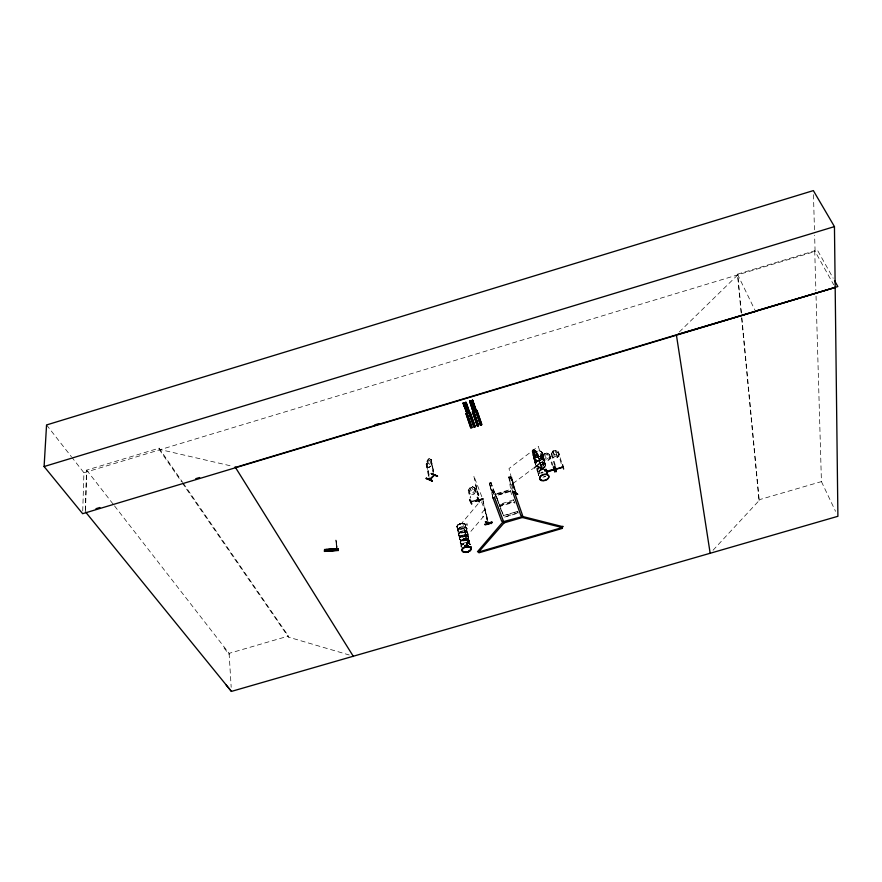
<?xml version="1.0" encoding="UTF-8"?>
<svg xmlns="http://www.w3.org/2000/svg" width="882" height="882" viewBox="0 0 882 882"><rect width="100%" height="100%" fill="white"/><g stroke="black" fill="none" stroke-linecap="round" stroke-linejoin="round"><path stroke-width="0.66" stroke-dasharray="4.41 3.31" d="M433.58 471.308L431.133 459.654L433.139 471.716M426.701 463.734L426.105 464.009L428.773 476.964M534.062 451.97L534.128 450.206M85.499 510.502L86.69 470.117L159.135 448.177L182.497 482.145M85.345 510.314L86.513 471.087M82.732 510.965L83.933 472.752L72.313 457.879M533.224 451.507L533.412 449.633M545.098 453.8L545.175 457.108L547.061 457.549L547.27 455.355L545.903 453.557L545.087 453.745M456.854 526.642L457.504 525.143M457.857 529.454L458.331 531.879M460.911 524.206L460.625 524.47M460.382 524.162L460.691 524.173M458.75 533.566L458.684 535.198M462.576 527.866L461.562 528.483M459.401 538.373C459.886 535.076 464.439 534.029 467.151 535.187M462.51 528.527L462.841 528.142M460.228 542.066L460.426 541.239M462.929 536.035L463.293 535.749M465.861 525.551L465.2 527.05M461.341 545.418L461.264 547.049M464.45 539.916L464.792 540.423M466.49 530.148L466.688 529.321A4.553 2.767 -12.6 0 0 460.04 527.734A4.553 2.767 -12.6 0 0 459.875 532.629A4.553 2.767 -12.6 0 0 466.677 529.343M465.001 540.038L464.362 539.795M465.233 539.674L464.219 539.861M467.813 538.759L468.452 537.094M468.287 538.009L468.254 536.311L468.463 537.237M469.125 541.89L469.323 541.085M532.838 454.539C533.72 450.834 540.126 449.092 542.143 452.631L541.735 451.926M533.886 458.177L534.128 457.317M536.565 452.113L536.929 451.529M537.094 451.97L536.763 451.54M535.043 462.3L535.297 461.44M538.152 456.777L538.494 455.95M538.218 456.578C536.069 456.402 541.449 457.956 542.232 453.502M537.215 469.996L537.469 469.136M426.811 466.611L428.972 467.548L430.637 466.005L431.717 462.014M538.395 474.185L538.648 473.336A4.84 3.054 -15.9 0 0 538.483 474.99L538.417 473.998M543.058 458.144L543.235 456.391M428.983 477.052L426.315 464.097L427.384 460.195L429.115 458.684L427.417 460.228M544.238 462.256L544.503 461.396M536.476 451.86L537.039 452.102M556.432 453.855L555.925 455.002L554.028 454.55L553.94 451.253L554.734 451.022L556.123 452.819M536.069 453.943L535.771 454.572L534.36 453.017M461.562 528.252L462.201 528.627M550.357 456.92L548.703 460.084L546.212 460.823L543.058 459.114L546.234 460.746M548.703 460.084L550.445 456.92L549.74 454.539L546.608 452.896L549.001 456.777L547.799 458.673L546.201 459.147L544.205 458.199L544.194 453.734L542.474 456.777L543.069 459.158M557.589 457.538L559.331 454.45L558.604 452.014L555.44 450.36L557.876 454.241L556.674 456.126L555.065 456.589L553.058 455.641L552.959 451.077L555.462 450.404L557.589 457.538L555.087 458.265L551.923 456.589L555.109 458.188L557.567 457.493L559.243 454.45M542.386 456.777L544.128 453.624L546.62 452.94L549.64 454.594M552.022 453.998L551.228 454.208L552.959 451.077M551.316 454.208L553.025 451.176L555.44 450.482M475.993 490.767L474.218 493.909L471.76 494.637L468.783 492.928M474.637 488.54L475.409 488.341L472.498 486.61L470.051 487.338L468.199 490.458M462.543 528.186L461.716 528.241M462.818 528.252L461.881 528.605M459.588 537.601L460.073 536.873M468.254 537.855L466.093 539.85L462.675 540.567M538.604 456.391L538.174 456.093M513.688 499.94L513.258 500.579L513.853 500.403M537.16 457.67C538.571 456.865 538.395 457.383 535.12 450.515L533.367 449.555L535.396 456.722L537.16 457.67L535.407 456.678L533.037 453.337M533.423 449.5L532.364 451.044C533.654 451.507 531.383 450.482 533.367 449.555M478.066 503.809L462.565 522.254L467.515 544.525M464.715 531.813L467.989 527.943L467.008 523.588L463.745 527.458L467.725 544.58M484.615 509.575L481.969 512.696L483.016 517.095M465.883 537.193L485.96 513.644M487.051 520.082L484.549 507.734L487.261 520.137M464.902 530.909L467.846 544.139M551.812 453.866L556.057 467.835M713.031 550.247L759.215 500.436L741.553 314.51M545.462 464.296L545.605 465.222A4.763 3.021 -15.9 0 0 541.217 462.697A4.73 3.01 -15.9 0 1 545.484 465.145A4.741 3.01 -15.9 0 0 541.173 462.554L544.448 463.061M679.305 331.996L737.782 274.864L741.42 313.143M533.632 452.863L534.437 452.113M458.243 524.448L457.515 525.132L461.418 523.202M537.8 456.336L538.02 456.016M461.639 528.142L462.587 528.109M538.494 456.667L538.384 455.983M540.622 455.917L541.427 455.178M465.2 527.083L463.535 528.296M433.47 474.218L430.934 459.566L431.651 462.036M426.315 464.164L426.8 463.491L429.699 477.934M460.062 536.851L461.76 535.617M467.901 538.858A4.509 2.712 -12.6 0 0 460.889 540.324A4.509 2.712 -12.6 0 0 463.469 544.04A4.52 2.723 -12.6 0 1 460.889 540.324A4.52 2.723 -12.6 0 1 467.901 538.858A4.509 2.712 -12.6 0 1 466.843 543.334A4.52 2.723 -12.6 0 0 467.901 538.858L466.126 540.005M541.327 466.247L537.248 453.337L540.666 466.148M539.696 461.33L537.711 453.591M534.073 450.25L534.701 450.515M535.109 450.559L537.579 453.778L535.12 450.515L537.138 455.145L536.399 455.95L535.264 455.333L533.731 453.304M535.396 456.722L532.971 453.381L532.364 450.945L536.719 466.203M512.927 483.545L532.739 468.717M540.269 455.663L540.953 455.388L540.269 455.663L543.069 465.409M514.338 489.499L511.196 477.526L511.692 477.151L515.364 490.557M511.869 477.261L511.196 477.526M459.224 523.886A4.454 2.723 -12.5 0 1 465.729 525.474A4.454 2.723 -12.5 0 1 459.07 528.704A4.454 2.723 -12.5 0 1 459.224 523.886L460.261 523.467M463.535 528.318C461.451 529.332 457.35 529.619 456.865 526.664M459.511 538.957L461.606 540.423A4.487 2.712 -12.6 0 1 461.793 535.595L462.852 535.198M464.979 540.39L466.137 540.027M741.101 312.482L737.462 274.192L814.725 250.808L833.699 284.776M83.933 472.752L815.1 251.458L814.626 235.229M471.793 487.272L470.999 487.503L470.679 489.797L471.947 491.561L473.292 490.16L471.771 487.228M492.685 496.731L489.234 482.763L490.844 482.289L496.775 498.308M512.674 492.079L508.693 476.997L510.303 476.523L514.625 488.937M490.976 482.84L489.378 483.314L493.953 495.629M508.837 477.548L510.446 477.074L515.198 490.723M510.601 477.515L508.991 477.989L510.667 489.477L494.912 494.129L491.142 483.27L489.543 483.744L492.707 496.588M468.97 490.249L468.265 490.293L468.959 490.083L470.745 497.922M475.486 488.297L474.659 488.419L476.258 494.923M495.695 494.427L510.226 490.127M510.391 490.932L495.232 495.408L494.912 494.129L495.816 496.577M513.644 499.785L499.41 504.493L499.962 506.378L514.349 502.134M499.642 505.099L514.019 500.866L514.901 503.379M499.73 505.761L514.129 501.516M503.501 515.551L516.433 511.747M518.054 512.629L503.986 517.26L518.208 513.081L517.723 511.362L503.666 515.992L495.287 493.325M551.294 454.153L551.823 453.998M558.438 451.893L557.722 452.234L558.438 451.893L561.889 463.392M475.663 484.946L478.198 495.651M114.506 505.893L229.111 653.364L288.414 636.076L288.513 637.135L349.239 654.995M759.215 500.436L758.95 499.807L821.429 481.605L816.048 296.143M462.852 535.176L466.269 535.021L467.901 535.859M464.649 539.608L465.476 539.795M465.046 540.446L460.713 540.269L459.379 538.229M538.472 457.008L534.966 457.108L532.948 455.399M336.097 543.566L337.034 549.795L335.899 539.96L336.373 541.757M548.924 454.836L551.945 464.88M336.417 542.65L337.067 547.435M336.075 542.706L335.877 541.305M463.987 534.779L465.189 534.878M461.429 523.224L465.277 524.151L466.391 528.197M461.606 540.434L462.675 540.567M543.455 462.499L541.14 462.366A4.763 3.021 -15.9 0 1 545.462 464.968M159.135 448.177L159.157 449.324L232.429 466.247M537.347 468.463L538.285 468.849A4.763 3.021 -15.9 0 1 537.414 468.452M543.466 462.51L545.131 463.634M429.049 458.651L431.265 459.599M426.866 466.534L428.983 467.46L430.637 466.005M427.384 460.195L427.561 465.222L428.928 465.696L430.791 462.245L429.038 458.739M537.524 453.734L536.995 453.392M532.871 451.319L536.84 465.189M472.476 486.677L475.431 488.396M467.162 535.209L468.342 536.499M464.571 523.665L465.266 524.162M224.006 647.917L229.177 654.422M46.559 424.959L71.475 456.821M86.69 470.117L113.657 504.813M458.717 535.275L459.224 535.991M468.662 539.497L469.081 540.115M469.599 543.665L470.106 544.381A4.597 2.756 -12.6 0 0 464.582 543.069A4.597 2.756 -12.6 0 0 461.286 546.928M183.28 483.27L288.414 636.076M159.157 449.324L181.416 481.649M182.199 482.785L288.513 637.135M466.953 531.835L467.449 532.552M466.027 527.723L466.688 529.233M537.204 470.073L537.844 471.837A4.752 3.01 -15.9 0 1 538.196 468.805M817.834 250.874L833.181 278.227M535.154 463.259L535.683 464.153M534.128 459.324L534.514 460.029M533.985 459.136L534.382 459.853M545.098 463.48L545.517 464.384M542.673 455.421L543.213 456.325M535.528 463.546A4.73 3.021 -15.9 0 1 537.623 459.07A4.73 3.021 -15.9 0 1 543.819 459.456L544.392 460.437M336.218 541.658L336.472 542.276M737.462 274.192L754.816 309.891M534.635 450.559L535.771 452.896M821.429 481.605L835.552 511.34M471.771 494.515L474.152 493.81M470.051 487.338L469.919 491.958L471.826 492.939L473.413 492.465L474.67 490.557L472.498 486.61M477.327 490.833L479.235 495.75M481.605 501.88L486.368 514.162M481.837 496.731L473.744 475.74L478.452 495.585M489.234 482.763L494.284 496.312M495.838 495.232L503.082 514.812M497.228 499.543L498.595 503.236M511.692 494.626L510.061 489.653L510.557 491.406L496.015 495.695L495.519 493.953M518.208 513.081L517.128 511.538M508.693 476.997L513.181 489.951M500.392 508.418L501.285 510.998M557.777 452.08L561.228 463.59M552.97 451.132L555.098 458.133M551.25 453.987L555.384 468.033M549.596 454.428L552.926 465.784M542.022 452.62L543.025 456.038M543.191 456.545L545.682 465.365M544.205 460.161L543.224 456.733L543.279 457.46M544.403 460.856L545.506 464.704M542.419 456.556L545.021 465.564M543.753 465.123L538.351 446.325L508.991 468.551L514.515 489.598M540.787 455.288L543.577 465.023M540.446 455.762L543.235 465.509M540.06 462.598L541.14 466.391M537.248 453.337L540.853 465.994M533.081 451.088L536.311 462.499M532.607 450.834L536.19 463.513M533.026 455.288L533.985 458.728M534.161 459.423L535.142 462.852M535.341 463.546L536.245 466.776M536.675 468.309L537.314 470.536M537.502 471.242L538.494 474.725M511.692 477.151L515.198 490.458M510.303 476.523L513.809 489.874M505.386 491.561L505.706 492.84M504.78 491.737L505.099 493.016M501.141 492.817L501.461 494.085M500.535 492.994L500.855 494.273M490.844 482.289L494.637 497.393M482.785 499.201L487.812 520.193M482.972 501.174L487.713 521.008M475.817 485.354L478.033 494.725M475.343 488.187L476.919 494.736M468.265 490.293L470.095 498.121M467.295 532.309L466.534 528.88A4.476 2.734 -12.5 0 0 459.974 527.315A4.476 2.734 -12.5 0 0 459.82 532.133A4.476 2.734 -12.5 0 0 466.512 528.902L466.655 529.564A4.476 2.723 -12.6 0 1 459.974 532.816A4.476 2.723 -12.6 0 1 460.117 527.998A4.476 2.723 -12.6 0 1 466.655 529.586M467.427 533.004A4.487 2.723 -12.6 0 1 460.713 536.245A4.487 2.723 -12.6 0 1 460.878 531.427A4.487 2.723 -12.6 0 1 467.427 533.004L469.026 539.96M469.952 544.128L469.169 540.655L469.29 541.339M465.112 530.953L468.066 544.183M457.085 527.282L457.824 530.71M457.967 531.405L458.706 534.834M458.861 535.517L460.393 542.496M460.536 543.191L461.286 546.675A4.531 2.723 -12.6 0 1 465.123 542.717A4.531 2.723 -12.6 0 1 470.084 544.822A4.531 2.712 -12.6 0 0 464.704 543.566M430.934 459.566L433.646 472.509M426.557 463.601L429.49 477.846M460.228 542.154L460.36 542.871M469.202 540.28L469.323 540.997M467.482 532.618L467.603 533.334M467.46 532.971L467.581 533.676M465.729 524.812L465.839 525.529M336.329 541.978L336.549 543.058M336.472 543.499L336.968 547.446M535.076 462.124L535.12 463.193M533.908 458.001L533.963 459.07M532.86 454.561L532.926 455.388M537.237 469.808L537.292 470.878M542.165 452.675L542.221 453.48M741.63 317.95L758.95 499.807M544.426 460.514L544.47 461.562M229.111 653.364L231.183 687.298M813.458 194.657L814.472 229.816M814.725 250.808L815.883 290.641M461.628 540.39A4.487 2.712 -12.6 0 0 468.342 537.16A4.487 2.712 -12.6 0 0 461.793 535.595M461.308 546.675A4.531 2.712 -12.6 0 1 462.675 544.547M461.33 547.149A4.597 2.756 -12.6 0 1 464.638 543.29A4.597 2.756 -12.6 0 1 470.117 544.569M463.557 544.547A4.586 2.756 -12.6 0 1 461.154 540.534A4.586 2.756 -12.6 0 1 468.54 539.586A4.586 2.756 -12.6 0 1 465.883 544.249M463.502 544.326A4.586 2.756 -12.6 0 1 461.099 540.324A4.586 2.756 -12.6 0 1 468.496 539.376A4.586 2.756 -12.6 0 1 465.839 544.029M535.727 464.241A4.73 3.021 -15.9 0 1 538.185 459.588A4.73 3.021 -15.9 0 1 544.304 460.591A4.73 3.021 -15.9 0 1 540.765 465.068M535.595 464.031A4.807 3.065 -15.9 0 1 537.722 459.478A4.807 3.065 -15.9 0 1 544.018 459.875A4.807 3.065 -15.9 0 1 541.879 464.428M543.819 459.456A4.73 3.021 -15.9 0 1 541.713 463.932M535.539 463.822A4.807 3.065 -15.9 0 1 537.656 459.268A4.807 3.065 -15.9 0 1 543.951 459.654A4.807 3.065 -15.9 0 1 541.813 464.208M541.096 462.311A4.719 2.999 -15.9 0 1 545.396 464.88M545.308 476.489A4.774 3.01 -15.9 0 1 542.948 477.195M538.693 475.431A4.774 3.01 -15.9 0 1 539.387 473.006M542.761 472.057A4.752 3.01 -15.9 0 1 541.559 472.3M538.373 471.793A4.752 3.01 -15.9 0 1 537.458 468.915M540.964 466.302A4.752 3.01 -15.9 0 1 542.176 466.049M545.208 476.071A4.84 3.054 -15.9 0 1 544.04 476.523M545.274 476.291A4.84 3.054 -15.9 0 1 544.106 476.743M538.549 475.211A4.84 3.054 -15.9 0 1 539.255 472.741M538.869 475.42A4.774 3.01 -15.9 0 1 538.637 473.105M542.959 472.752A4.752 3.01 -15.9 0 1 539.486 472.862M542.904 472.554A4.829 3.054 -15.9 0 1 541.68 472.807M537.766 471.727A4.829 3.054 -15.9 0 1 538.064 468.551M542.849 472.344A4.829 3.054 -15.9 0 1 541.625 472.598M538.384 472.068A4.829 3.054 -15.9 0 1 538.009 468.331M541.019 466.501A4.829 3.054 -15.9 0 1 542.254 466.247M428.101 460.073L428.2 463.723L429.49 463.667C430.229 462.874 429.402 458.53 428.101 460.073M467.581 533.489L467.405 534.227L467.614 533.434A4.564 2.767 -12.6 0 0 460.944 531.846A4.564 2.767 -12.6 0 0 460.779 536.73A4.564 2.767 -12.6 0 0 467.592 533.445M460.9 543.654L460.459 543.014L460.9 543.654M460.867 536.929A4.487 2.723 -12.6 0 0 467.581 533.698A4.487 2.723 -12.6 0 0 461.021 532.122A4.487 2.723 -12.6 0 0 460.867 536.929M461.584 540.148A4.476 2.712 -12.6 0 0 468.287 536.918A4.487 2.712 -12.6 0 0 461.738 535.352A4.487 2.712 -12.6 0 0 461.584 540.148A4.487 2.712 -12.6 0 0 468.287 536.918A4.476 2.712 -12.6 0 0 461.749 535.363A4.476 2.712 -12.6 0 0 461.584 540.148M459.158 529.046A4.443 2.723 -12.5 0 0 465.795 525.826A4.443 2.723 -12.5 0 0 459.302 524.239A4.443 2.723 -12.5 0 0 459.158 529.046M460.735 536.521A4.564 2.767 -12.6 0 0 467.548 533.235A4.564 2.767 -12.6 0 0 460.889 531.637A4.564 2.767 -12.6 0 0 460.735 536.521M459.831 532.419A4.553 2.767 -12.6 0 0 466.633 529.123A4.553 2.767 -12.6 0 0 459.985 527.524A4.553 2.767 -12.6 0 0 459.831 532.419M461.716 540.765A4.487 2.712 -12.6 0 0 468.419 537.535A4.487 2.712 -12.6 0 0 461.881 535.98A4.487 2.712 -12.6 0 0 461.716 540.765M461.771 540.368A4.509 2.712 -12.6 0 0 462.565 544.602A4.52 2.723 -12.6 0 1 461.76 540.357A4.52 2.723 -12.6 0 1 468.75 540.038A4.52 2.723 -12.6 0 1 465.928 544.448A4.509 2.712 -12.6 0 0 468.739 540.038A4.509 2.712 -12.6 0 0 461.771 540.368M534.966 456.92A4.697 3.021 -15.9 0 0 542.099 453.414A4.697 3.021 -15.9 0 0 535.495 451.507A4.697 3.021 -15.9 0 0 534.966 456.92M535.065 457.262A4.686 3.01 -15.9 0 0 542.187 453.756A4.686 3.01 -15.9 0 0 535.595 451.849A4.686 3.01 -15.9 0 0 535.065 457.262M536.013 460.856A4.796 3.065 -15.9 0 0 543.301 457.284A4.796 3.065 -15.9 0 0 536.565 455.344A4.796 3.065 -15.9 0 0 536.013 460.856M536.124 461.054A4.719 3.021 -15.9 0 0 543.29 457.526A4.719 3.021 -15.9 0 0 536.664 455.619A4.719 3.021 -15.9 0 0 536.124 461.054M535.958 460.647A4.796 3.065 -15.9 0 0 543.235 457.063A4.796 3.065 -15.9 0 0 536.499 455.134A4.796 3.065 -15.9 0 0 535.958 460.647M535.925 460.36A4.719 3.021 -15.9 0 0 543.091 456.843A4.719 3.021 -15.9 0 0 536.465 454.936A4.719 3.021 -15.9 0 0 535.925 460.36M537.491 468.651A4.741 3.01 -15.9 0 0 538.395 469.026A4.73 3.01 -15.9 0 1 537.502 468.651M545.594 465.498A4.741 3.01 -15.9 0 0 541.283 462.918A4.73 3.01 -15.9 0 1 545.583 465.498"/><path stroke-width="1.32" d="M324.499 550.842L338.115 550.148L324.466 551.018M324.488 551.151L324.62 549.596L338.247 548.902L324.598 550.17L324.598 549.453M338.071 550.688L338.203 548.858L324.631 549.662M470.988 546.884L470.845 547.446L464.726 545.925M756.712 310.707L835.21 287.466L82.643 513.688L44.1 466.545L46.559 424.959L813.347 190.6L834.449 226.608L837.9 516.29L710.164 553.268L676.384 334.851L235.439 467.405M336.681 550.489L336.825 548.935M517.381 494.438L512.42 491.572L517.613 494.24M432.07 481.164L426.271 478.066M426.083 478.595L432.246 480.657M512.607 491.12L517.701 494.229M539.387 463.59L533.963 468.199M468.221 545.572L467.868 546.432L468.43 545.627M488.507 522.783L488.595 523.445L488.385 522.486M541.416 468.728L541.405 467.923L542.11 468.805M536.664 466.247L542.055 468.75M555.914 471.672L554.591 466.953L556.244 471.253M556.255 471.506L554.91 466.821L556.333 471.561M469.577 499.763L471.76 504.118L469.874 499.653M429.236 479.576L434.198 475.056M433.9 475.652C435.962 472.873 428.751 482.178 429.931 478.772M433.69 475.563L433.834 475.023M488.319 522.574L488.352 523.522L488.209 522.839M478.187 499.851L470.856 501.792L471.484 501.582M546.719 471.738L547.59 471.661M541.339 468.717L541.361 467.934M553.51 469.963L554.117 469.544M563.058 466.986L555.649 469.125L556.41 468.893M556.498 469.103L556.123 468.353M563.091 467.184L555.682 469.312M544.8 470.933L545.385 470.536L544.624 470.58M432.345 480.922L426.315 478.309L432.279 480.602M470.9 501.979L471.572 501.604M478.11 499.862L477.493 500.05L477.967 499.664M430.019 479.257L429.721 478.683M473.502 411.321L478.143 425.786L473.799 411.354L472.973 411.618L477.912 425.841L478.639 425.642L473.799 411.354M476.997 410.439L481.837 424.716L476.633 410.295L480.789 424.881M481.329 424.859L476.622 410.417M470.933 427.781L465.95 413.449L470.756 427.99M471.473 427.759L466.567 413.526M469.136 412.655L474.086 426.877L469.147 412.533L474.373 426.943L475.222 426.679L470.282 412.445L469.665 412.622L474.703 426.833M472.465 411.773L477.382 426.006L472.399 411.762L473.281 411.519M475.762 410.031L475.089 410.406L476.004 410.141L472.686 400.384L469.599 401.277L472.984 411.012L476.015 410.13L472.631 400.417M475.244 410.262L471.925 400.439L475.089 410.406M480.536 425.102L475.861 410.516L481.252 424.881M475.63 410.847L476.225 410.659L481.032 424.959L476.137 410.703M466.964 412.809L463.734 402.876L466.975 412.809L463.105 403.239L466.798 412.864L467.372 412.699L463.734 402.876M467.085 413.371L472.024 427.627L467.085 413.371L466.269 413.636M465.365 402.413L468.629 412.346L465.2 402.633L465.762 402.479M468.761 412.126L469.511 412.07L466.137 402.357L463.237 403.107M470.117 401.123L473.877 410.747L473.292 410.924L469.764 401.067L472.939 411.012L470.161 401.134M472.675 400.406L471.793 400.671L472.653 400.417M467.35 412.721L463.976 402.986M434.407 475.211L434.264 474.681M491.428 523.555L485.442 521.835M464.715 545.991L464.858 545.429M562.826 526.245L562.176 527.557L478.639 552.022L477.46 551.746L502.784 522.089M478.639 552.022L504.096 522.861L522.376 517.491L562.176 527.557L562.418 528.362L478.959 552.805L478.529 551.548M521.957 516.191L522.376 517.491L523.026 516.146M515.308 492.851L515.496 491.759M488.165 523.147C498.021 519.873 486.302 526.091 484.835 524.195M431.353 473.799L437.615 476.137L431.287 473.469M515.86 492.443L515.044 492.079M548.02 471.694L542.728 468.651M471.65 501.803L471.561 501.174M545.903 469.478L547.325 473.866M475.178 426.723L469.985 412.412M477.636 425.786L472.686 411.541L477.879 425.863L477.338 426.006M466.512 412.952L469.268 411.971M469.268 412.059L466.071 402.39M469.147 412.203L465.784 402.468M475.663 410.847L480.569 425.08M463.083 403.25L463.756 402.953M469.985 401.189L473.843 410.769L470.293 400.913M562.385 467.162L563.003 466.964M431.386 473.7L437.329 476.39M44.1 466.545L834.449 226.608M95.962 508.693L99.898 507.503M195.716 478.694L199.652 477.515M374.696 424.892L378.643 423.702M549.729 470.415L552.033 469.731M554.756 471.638L553.345 466.975M477.702 497.382L479.422 501.825M492.994 497.999L494.615 497.525L503.28 520.81L501.704 521.273L492.862 497.437M512.663 492.2L514.283 491.715L522.475 515.165L520.898 515.639L512.519 491.638M503.666 521.56L522.089 516.665M463.568 404.033L466.236 403.25M470.117 402.071L472.785 401.288M463.8 404.695L466.468 403.923M470.338 402.732L473.006 401.949M464.141 405.687L466.81 404.904M470.679 403.724L473.347 402.942M464.461 406.569L467.118 405.786M470.988 404.606L473.656 403.824M466.28 411.762L468.926 410.99M472.774 409.821L475.431 409.039M562.518 464.649L563.642 469.092M475.707 501.108L482.961 498.76M475.74 501.208L483.049 499.08L475.663 500.888M488.408 523.224L491.98 522.188M484.913 524.503L492.035 522.442M226.167 685.06L231.437 691.4L710.253 553.235M536.906 466.049L542.055 468.772M562.363 467.405L562.11 466.832M324.598 549.993L338.236 549.111M324.477 551.151L338.093 550.357L324.477 551.426M475.971 410.152L472.443 400.296M553.532 467.217L554.844 471.958M477.349 497.426L478.959 501.649M502.894 522.574L503.975 522.387M485.409 521.824L491.329 523.324M523.147 516.62L562.959 526.708M466.865 412.842L463.215 403.03M474.461 426.899L473.843 427.075L468.992 412.831M338.214 548.858L338.192 549.442M85.455 511.847L231.437 691.4M235.097 466.865L353.428 656.517M834.515 280.608L837.845 286.551L677.696 334.454L755.554 311.412M503.787 522.045L504.096 522.861M465.266 402.622L468.596 412.346M473.425 411.343L478.32 425.587M475.927 410.626L480.712 424.904M472.333 400.494L475.497 410.273L471.969 400.516M547.049 474.262L545.925 469.169M553.179 469.389L553.345 469.952M547.424 471.098L547.744 471.947M537.325 465.939L537.138 466.082M492.123 522.673L484.99 524.746M473.954 404.684L471.297 405.455M494.482 496.963L494.615 497.525M467.427 406.635L464.77 407.418M488.286 522.342L488.595 523.445M477.239 499.499L477.394 500.061M330.893 549.122L330.75 550.677M329.515 549.188L329.372 550.743M328.291 549.254L328.148 550.809M326.902 549.332L326.77 550.886M325.976 549.387L325.844 550.941M324.62 549.596L324.598 550.17M471.01 547.16L464.869 545.771L471.01 547.16M554.172 469.709L546.796 471.716L554.094 469.731M544.811 466.688L539.277 471.065L544.811 466.688M464.241 552.286A4.531 2.701 -12.6 0 0 471.01 549.045A4.531 2.701 -12.6 0 0 464.417 547.502A4.531 2.701 -12.6 0 0 464.241 552.286M464.186 552.033A4.52 2.701 -12.6 0 0 470.955 548.802A4.52 2.701 -12.6 0 0 464.362 547.259A4.52 2.701 -12.6 0 0 464.186 552.033A4.52 2.701 -12.6 0 0 470.955 548.813A4.52 2.701 -12.6 0 0 464.362 547.27A4.52 2.701 -12.6 0 0 464.186 552.055A4.52 2.701 -12.6 0 0 470.944 548.802A4.52 2.701 -12.6 0 0 464.362 547.27A4.52 2.701 -12.6 0 0 464.186 552.044M541.658 480.569A4.774 2.999 -15.9 0 0 548.913 477.041A4.774 2.999 -15.9 0 0 542.232 475.178A4.774 2.999 -15.9 0 0 541.658 480.569M541.592 480.326A4.763 2.988 -15.9 0 0 548.836 476.798A4.763 2.988 -15.9 0 0 542.165 474.946A4.763 2.988 -15.9 0 0 541.592 480.326"/></g></svg>
